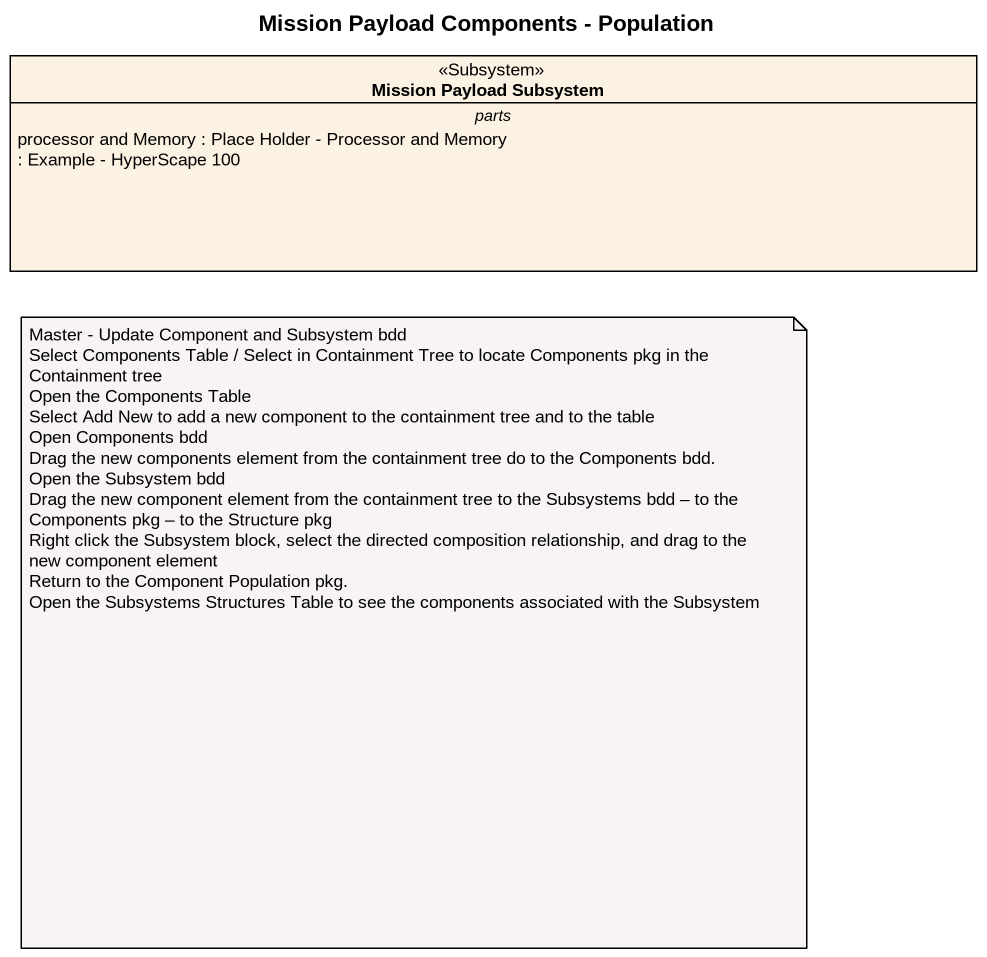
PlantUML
@startuml
title Mission Payload Components - Population
hide circle
hide empty members
class "Mission Payload Subsystem" as Mission_Payload_Subsystem <<Subsystem>> {
  -- parts --
  processor and Memory : Place Holder - Processor and Memory
  : Example - HyperScape 100
}
note as N1
  Master - Update Component and Subsystem bdd
  Select Components Table / Select in Containment Tree to locate Components pkg in the Containment tree
  Open the Components Table
  Select Add New to add a new component to the containment tree and to the table
  Open Components bdd
  Drag the new components element from the containment tree do to the Components bdd.
  Open the Subsystem bdd
  Drag the new component element from the containment tree to the Subsystems bdd – to the Components pkg – to the Structure pkg
  Right click the Subsystem block, select the directed composition relationship, and drag to the new component element
  Return to the Component Population pkg.
  Open the Subsystems Structures Table to see the components associated with the Subsystem
end note
@enduml
